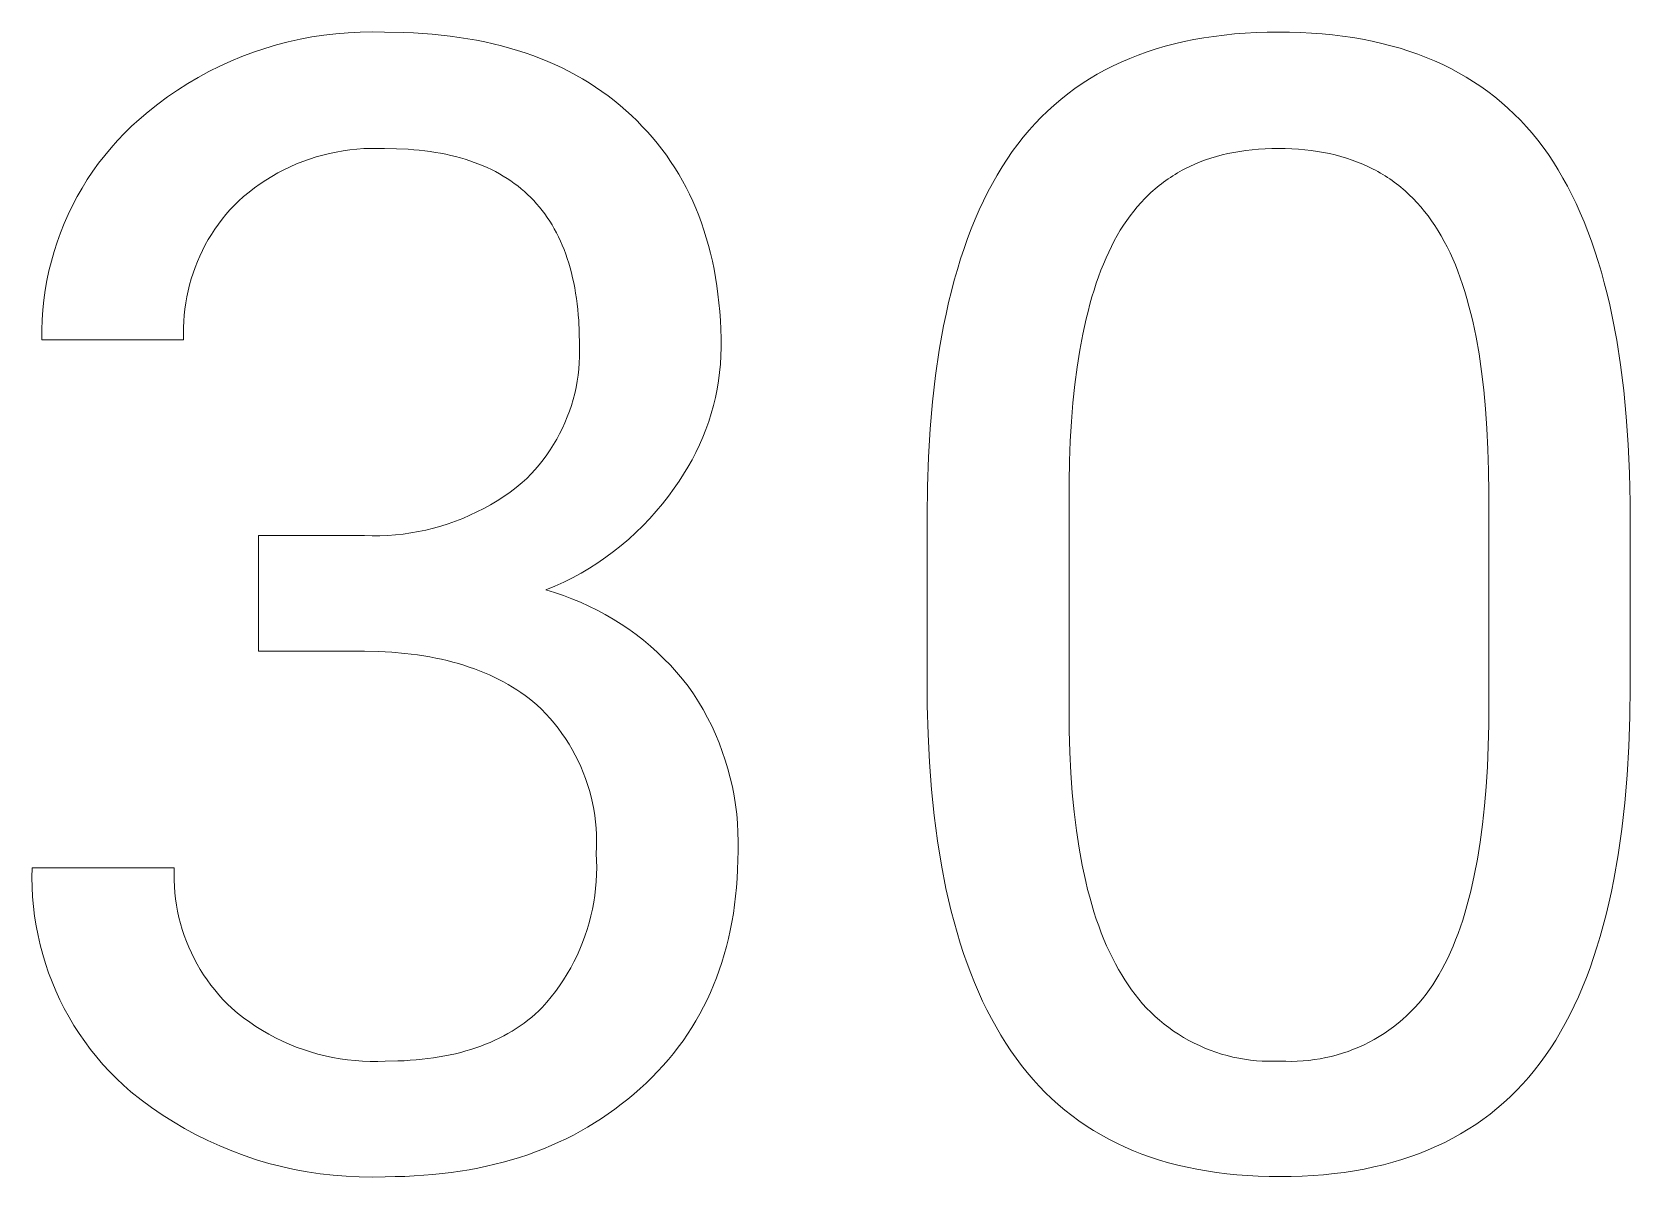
# Model space of a CAD drawing. Header units: millimetres. Extents: x 0 to 5466, y 0 to 3819.
# Drawn here: x 4210 to 4284.3, y 431.2 to 484.4 of the extents above; entities that cross this region are included whole.
import ezdxf

# ---------------------------------------------------------------- set-up
doc = ezdxf.new("R2010")
doc.units = ezdxf.units.MM
doc.header["$MEASUREMENT"] = 0
doc.layers.add('Domyślny', color=7, linetype='Continuous', true_color=0x000000)

msp = doc.modelspace()

# ---------------------------------------------------------------- linework, layer by layer
at = {"layer": 'Domyślny', "color": 18, "lineweight": 15, "true_color": 0x000000}
for p, q in [((4220.842, 483.617), (4221.382, 483.779)), ((4221.382, 483.779), (4221.928, 483.921)), ((4221.928, 483.921), (4222.478, 484.044)), ((4222.478, 484.044), (4223.033, 484.149)), ((4223.033, 484.149), (4223.59, 484.234)), ((4223.59, 484.234), (4224.15, 484.3)), ((4224.15, 484.3), (4224.713, 484.346)), ((4224.713, 484.346), (4225.276, 484.373)), ((4225.276, 484.373), (4225.84, 484.381)), ((4225.84, 484.381), (4226.404, 484.369)), ((4226.404, 484.369), (4227.309, 484.354)), ((4227.309, 484.354), (4227.752, 484.335)), ((4227.752, 484.335), (4228.189, 484.309)), ((4228.189, 484.309), (4228.62, 484.275)), ((4228.62, 484.275), (4229.045, 484.234)), ((4229.045, 484.234), (4229.463, 484.185)), ((4229.463, 484.185), (4229.875, 484.129)), ((4229.875, 484.129), (4230.28, 484.065)), ((4230.28, 484.065), (4230.68, 483.994)), ((4230.68, 483.994), (4231.073, 483.915)), ((4231.073, 483.915), (4231.46, 483.828)), ((4231.46, 483.828), (4231.84, 483.734)), ((4231.84, 483.734), (4232.215, 483.632)), ((4262.273, 483.592), (4262.699, 483.717)), ((4262.699, 483.717), (4263.133, 483.831)), ((4263.133, 483.831), (4263.577, 483.934)), ((4263.577, 483.934), (4264.029, 484.026)), ((4264.029, 484.026), (4264.49, 484.108)), ((4264.49, 484.108), (4264.96, 484.178)), ((4264.96, 484.178), (4265.438, 484.238)), ((4265.438, 484.238), (4265.926, 484.287)), ((4265.926, 484.287), (4266.422, 484.325)), ((4266.422, 484.325), (4266.927, 484.352)), ((4266.927, 484.352), (4267.441, 484.369)), ((4267.441, 484.369), (4267.964, 484.374)), ((4267.964, 484.374), (4268.484, 484.369)), ((4268.484, 484.369), (4268.994, 484.353)), ((4268.994, 484.353), (4269.496, 484.327)), ((4269.496, 484.327), (4269.989, 484.29)), ((4269.989, 484.29), (4270.473, 484.243)), ((4270.473, 484.243), (4270.948, 484.186)), ((4270.948, 484.186), (4271.415, 484.118)), ((4271.415, 484.118), (4271.873, 484.04)), ((4271.873, 484.04), (4272.322, 483.951)), ((4272.322, 483.951), (4272.762, 483.851)), ((4272.762, 483.851), (4273.194, 483.742)), ((4273.194, 483.742), (4273.617, 483.622)), ((4218.745, 482.789), (4219.258, 483.023)), ((4219.258, 483.023), (4219.779, 483.239)), ((4219.779, 483.239), (4220.307, 483.438)), ((4220.307, 483.438), (4220.842, 483.617)), ((4232.215, 483.632), (4232.583, 483.523)), ((4232.583, 483.523), (4232.945, 483.406)), ((4232.945, 483.406), (4233.3, 483.282)), ((4233.3, 483.282), (4233.65, 483.15)), ((4233.65, 483.15), (4233.993, 483.01)), ((4233.993, 483.01), (4234.33, 482.862)), ((4260.275, 482.805), (4260.657, 482.984)), ((4260.657, 482.984), (4261.048, 483.152)), ((4261.048, 483.152), (4261.447, 483.31)), ((4261.447, 483.31), (4261.856, 483.456)), ((4261.856, 483.456), (4262.273, 483.592)), ((4273.617, 483.622), (4274.031, 483.491)), ((4274.031, 483.491), (4274.436, 483.35)), ((4274.436, 483.35), (4274.833, 483.198)), ((4274.833, 483.198), (4275.222, 483.036)), ((4275.222, 483.036), (4275.601, 482.864)), ((4217.259, 481.982), (4217.745, 482.268)), ((4217.745, 482.268), (4218.241, 482.537)), ((4218.241, 482.537), (4218.745, 482.789)), ((4234.33, 482.862), (4234.66, 482.707)), ((4234.66, 482.707), (4234.985, 482.544)), ((4234.985, 482.544), (4235.303, 482.374)), ((4235.303, 482.374), (4235.615, 482.196)), ((4235.615, 482.196), (4235.921, 482.01)), ((4258.834, 481.981), (4259.181, 482.203)), ((4259.181, 482.203), (4259.537, 482.414)), ((4259.537, 482.414), (4259.901, 482.615)), ((4259.901, 482.615), (4260.275, 482.805)), ((4275.601, 482.864), (4275.972, 482.681)), ((4275.972, 482.681), (4276.334, 482.488)), ((4276.334, 482.488), (4276.688, 482.284)), ((4276.688, 482.284), (4277.033, 482.07)), ((4216.318, 481.36), (4216.783, 481.679)), ((4216.783, 481.679), (4217.259, 481.982)), ((4235.921, 482.01), (4236.221, 481.816)), ((4236.221, 481.816), (4236.514, 481.615)), ((4236.514, 481.615), (4236.801, 481.406)), ((4257.844, 481.249), (4258.165, 481.504)), ((4258.165, 481.504), (4258.495, 481.748)), ((4258.495, 481.748), (4258.834, 481.981)), ((4277.033, 482.07), (4277.37, 481.845)), ((4277.37, 481.845), (4277.698, 481.61)), ((4277.698, 481.61), (4278.018, 481.364)), ((4214.992, 480.31), (4215.422, 480.675)), ((4215.422, 480.675), (4215.864, 481.026)), ((4215.864, 481.026), (4216.318, 481.36)), ((4236.801, 481.406), (4237.082, 481.189)), ((4237.082, 481.189), (4237.357, 480.964)), ((4237.357, 480.964), (4237.626, 480.732)), ((4237.626, 480.732), (4237.888, 480.492)), ((4256.933, 480.42), (4257.228, 480.707)), ((4257.228, 480.707), (4257.532, 480.983)), ((4257.532, 480.983), (4257.844, 481.249)), ((4278.018, 481.364), (4278.329, 481.108)), ((4278.329, 481.108), (4278.631, 480.842)), ((4278.631, 480.842), (4278.925, 480.565)), ((4214.32, 479.678), (4214.65, 480)), ((4214.65, 480), (4214.992, 480.31)), ((4237.888, 480.492), (4238.144, 480.247)), ((4238.144, 480.247), (4238.391, 479.995)), ((4238.391, 479.995), (4238.63, 479.738)), ((4256.369, 479.814), (4256.647, 480.122)), ((4256.647, 480.122), (4256.933, 480.42)), ((4278.925, 480.565), (4279.21, 480.277)), ((4279.21, 480.277), (4279.487, 479.979)), ((4279.487, 479.979), (4279.756, 479.671)), ((4213.693, 479), (4214, 479.344)), ((4214, 479.344), (4214.32, 479.678)), ((4238.63, 479.738), (4238.862, 479.475)), ((4238.862, 479.475), (4239.085, 479.206)), ((4239.085, 479.206), (4239.3, 478.931)), ((4255.84, 479.164), (4256.1, 479.494)), ((4256.1, 479.494), (4256.369, 479.814)), ((4279.756, 479.671), (4280.016, 479.352)), ((4280.016, 479.352), (4280.268, 479.023)), ((4213.114, 478.28), (4213.397, 478.645)), ((4213.397, 478.645), (4213.693, 479)), ((4222.918, 478.474), (4222.615, 478.365)), ((4223.225, 478.572), (4222.918, 478.474)), ((4223.534, 478.66), (4223.225, 478.572)), ((4223.847, 478.737), (4223.534, 478.66)), ((4224.162, 478.803), (4223.847, 478.737)), ((4224.479, 478.859), (4224.162, 478.803)), ((4224.797, 478.904), (4224.479, 478.859)), ((4225.118, 478.938), (4224.797, 478.904)), ((4225.439, 478.961), (4225.118, 478.938)), ((4225.76, 478.972), (4225.439, 478.961)), ((4226.082, 478.973), (4225.76, 478.972)), ((4226.404, 478.963), (4226.082, 478.973)), ((4226.961, 478.954), (4226.404, 478.963)), ((4227.501, 478.928), (4226.961, 478.954)), ((4227.765, 478.908), (4227.501, 478.928)), ((4228.024, 478.883), (4227.765, 478.908)), ((4228.278, 478.855), (4228.024, 478.883)), ((4228.528, 478.821), (4228.278, 478.855)), ((4228.774, 478.784), (4228.528, 478.821)), ((4229.015, 478.742), (4228.774, 478.784)), ((4229.252, 478.695), (4229.015, 478.742)), ((4229.484, 478.644), (4229.252, 478.695)), ((4229.712, 478.589), (4229.484, 478.644)), ((4229.935, 478.529), (4229.712, 478.589)), ((4230.155, 478.465), (4229.935, 478.529)), ((4230.369, 478.396), (4230.155, 478.465)), ((4239.3, 478.931), (4239.507, 478.65)), ((4239.507, 478.65), (4239.706, 478.363)), ((4255.112, 478.107), (4255.346, 478.471)), ((4255.346, 478.471), (4255.588, 478.823)), ((4255.588, 478.823), (4255.84, 479.164)), ((4264.819, 478.518), (4264.566, 478.432)), ((4265.078, 478.596), (4264.819, 478.518)), ((4265.343, 478.667), (4265.078, 478.596)), ((4265.612, 478.73), (4265.343, 478.667)), ((4265.887, 478.786), (4265.612, 478.73)), ((4266.168, 478.834), (4265.887, 478.786)), ((4266.454, 478.875), (4266.168, 478.834)), ((4266.745, 478.909), (4266.454, 478.875)), ((4267.042, 478.935), (4266.745, 478.909)), ((4267.344, 478.954), (4267.042, 478.935)), ((4267.651, 478.965), (4267.344, 478.954)), ((4267.964, 478.969), (4267.651, 478.965)), ((4268.279, 478.965), (4267.964, 478.969)), ((4268.588, 478.954), (4268.279, 478.965)), ((4268.892, 478.935), (4268.588, 478.954)), ((4269.191, 478.909), (4268.892, 478.935)), ((4269.484, 478.875), (4269.191, 478.909)), ((4269.772, 478.834), (4269.484, 478.875)), ((4270.055, 478.786), (4269.772, 478.834)), ((4270.333, 478.73), (4270.055, 478.786)), ((4270.605, 478.666), (4270.333, 478.73)), ((4270.871, 478.595), (4270.605, 478.666)), ((4271.133, 478.517), (4270.871, 478.595)), ((4271.389, 478.431), (4271.133, 478.517)), ((4280.268, 479.023), (4280.51, 478.683)), ((4280.51, 478.683), (4280.744, 478.331)), ((4212.588, 477.522), (4212.844, 477.906)), ((4212.844, 477.906), (4213.114, 478.28)), ((4221.446, 477.828), (4221.166, 477.669)), ((4221.731, 477.977), (4221.446, 477.828)), ((4222.022, 478.116), (4221.731, 477.977)), ((4222.316, 478.246), (4222.022, 478.116)), ((4222.615, 478.365), (4222.316, 478.246)), ((4230.579, 478.323), (4230.369, 478.396)), ((4230.785, 478.245), (4230.579, 478.323)), ((4230.987, 478.163), (4230.785, 478.245)), ((4231.183, 478.077), (4230.987, 478.163)), ((4231.376, 477.986), (4231.183, 478.077)), ((4231.564, 477.891), (4231.376, 477.986)), ((4231.748, 477.791), (4231.564, 477.891)), ((4231.927, 477.687), (4231.748, 477.791)), ((4239.706, 478.363), (4239.898, 478.07)), ((4239.898, 478.07), (4240.081, 477.771)), ((4240.081, 477.771), (4240.256, 477.467)), ((4254.666, 477.345), (4254.885, 477.732)), ((4254.885, 477.732), (4255.112, 478.107)), ((4263.157, 477.762), (4263.048, 477.695)), ((4263.267, 477.828), (4263.157, 477.762)), ((4263.378, 477.893), (4263.267, 477.828)), ((4263.491, 477.955), (4263.378, 477.893)), ((4263.605, 478.015), (4263.491, 477.955)), ((4263.837, 478.131), (4263.605, 478.015)), ((4264.075, 478.238), (4263.837, 478.131)), ((4264.318, 478.339), (4264.075, 478.238)), ((4264.566, 478.432), (4264.318, 478.339)), ((4271.639, 478.338), (4271.389, 478.431)), ((4271.885, 478.237), (4271.639, 478.338)), ((4272.125, 478.129), (4271.885, 478.237)), ((4272.36, 478.013), (4272.125, 478.129)), ((4272.475, 477.952), (4272.36, 478.013)), ((4272.589, 477.89), (4272.475, 477.952)), ((4272.702, 477.825), (4272.589, 477.89)), ((4272.813, 477.759), (4272.702, 477.825)), ((4272.923, 477.691), (4272.813, 477.759)), ((4280.744, 478.331), (4280.971, 477.969)), ((4280.971, 477.969), (4281.191, 477.594)), ((4212.115, 476.729), (4212.344, 477.13)), ((4212.344, 477.13), (4212.588, 477.522)), ((4220.361, 477.137), (4220.106, 476.941)), ((4220.623, 477.323), (4220.361, 477.137)), ((4220.892, 477.501), (4220.623, 477.323)), ((4221.166, 477.669), (4220.892, 477.501)), ((4232.102, 477.578), (4231.927, 477.687)), ((4232.272, 477.465), (4232.102, 477.578)), ((4232.438, 477.347), (4232.272, 477.465)), ((4232.6, 477.225), (4232.438, 477.347)), ((4232.757, 477.099), (4232.6, 477.225)), ((4232.909, 476.968), (4232.757, 477.099)), ((4233.058, 476.832), (4232.909, 476.968)), ((4240.256, 477.467), (4240.423, 477.156)), ((4240.423, 477.156), (4240.581, 476.84)), ((4254.454, 476.947), (4254.666, 477.345)), ((4262.129, 477.001), (4262.034, 476.914)), ((4262.226, 477.085), (4262.129, 477.001)), ((4262.324, 477.168), (4262.226, 477.085)), ((4262.423, 477.249), (4262.324, 477.168)), ((4262.524, 477.328), (4262.423, 477.249)), ((4262.626, 477.405), (4262.524, 477.328)), ((4262.73, 477.48), (4262.626, 477.405)), ((4262.835, 477.553), (4262.73, 477.48)), ((4262.941, 477.625), (4262.835, 477.553)), ((4263.048, 477.695), (4262.941, 477.625)), ((4273.032, 477.621), (4272.923, 477.691)), ((4273.139, 477.549), (4273.032, 477.621)), ((4273.245, 477.476), (4273.139, 477.549)), ((4273.35, 477.4), (4273.245, 477.476)), ((4273.453, 477.322), (4273.35, 477.4)), ((4273.555, 477.243), (4273.453, 477.322)), ((4273.656, 477.162), (4273.555, 477.243)), ((4273.755, 477.079), (4273.656, 477.162)), ((4273.853, 476.994), (4273.755, 477.079)), ((4273.95, 476.907), (4273.853, 476.994)), ((4281.191, 477.594), (4281.403, 477.208)), ((4281.403, 477.208), (4281.607, 476.811)), ((4211.699, 475.905), (4211.9, 476.321)), ((4211.9, 476.321), (4212.115, 476.729)), ((4219.414, 476.322), (4219.219, 476.112)), ((4219.615, 476.524), (4219.414, 476.322)), ((4219.857, 476.737), (4219.615, 476.524)), ((4220.106, 476.941), (4219.857, 476.737)), ((4233.202, 476.693), (4233.058, 476.832)), ((4233.341, 476.548), (4233.202, 476.693)), ((4233.476, 476.4), (4233.341, 476.548)), ((4233.607, 476.246), (4233.476, 476.4)), ((4233.733, 476.089), (4233.607, 476.246)), ((4240.581, 476.84), (4240.732, 476.518)), ((4240.732, 476.518), (4240.875, 476.189)), ((4254.054, 476.116), (4254.25, 476.537)), ((4254.25, 476.537), (4254.454, 476.947)), ((4261.402, 476.258), (4261.233, 476.054)), ((4261.576, 476.455), (4261.402, 476.258)), ((4261.755, 476.644), (4261.576, 476.455)), ((4261.939, 476.826), (4261.755, 476.644)), ((4262.034, 476.914), (4261.939, 476.826)), ((4274.045, 476.819), (4273.95, 476.907)), ((4274.232, 476.636), (4274.045, 476.819)), ((4274.413, 476.445), (4274.232, 476.636)), ((4274.59, 476.248), (4274.413, 476.445)), ((4274.76, 476.042), (4274.59, 476.248)), ((4281.607, 476.811), (4281.805, 476.403)), ((4281.805, 476.403), (4281.994, 475.983)), ((4211.341, 475.054), (4211.512, 475.483)), ((4211.512, 475.483), (4211.699, 475.905)), ((4218.852, 475.675), (4218.68, 475.447)), ((4219.032, 475.897), (4218.852, 475.675)), ((4219.219, 476.112), (4219.032, 475.897)), ((4233.854, 475.927), (4233.733, 476.089)), ((4233.972, 475.76), (4233.854, 475.927)), ((4234.085, 475.589), (4233.972, 475.76)), ((4234.193, 475.414), (4234.085, 475.589)), ((4240.875, 476.189), (4241.01, 475.855)), ((4241.01, 475.855), (4241.136, 475.515)), ((4241.136, 475.515), (4241.254, 475.17)), ((4253.684, 475.24), (4253.865, 475.684)), ((4253.865, 475.684), (4254.054, 476.116)), ((4260.912, 475.624), (4260.759, 475.398)), ((4261.07, 475.843), (4260.912, 475.624)), ((4261.233, 476.054), (4261.07, 475.843)), ((4274.926, 475.83), (4274.76, 476.042)), ((4275.086, 475.609), (4274.926, 475.83)), ((4275.241, 475.382), (4275.086, 475.609)), ((4281.994, 475.983), (4282.177, 475.552)), ((4282.177, 475.552), (4282.351, 475.109)), ((4211.184, 474.62), (4211.341, 475.054)), ((4218.211, 474.731), (4218.072, 474.482)), ((4218.36, 474.975), (4218.211, 474.731)), ((4218.516, 475.214), (4218.36, 474.975)), ((4218.68, 475.447), (4218.516, 475.214)), ((4234.297, 475.234), (4234.193, 475.414)), ((4234.397, 475.049), (4234.297, 475.234)), ((4234.492, 474.86), (4234.397, 475.049)), ((4234.582, 474.667), (4234.492, 474.86)), ((4241.254, 475.17), (4241.365, 474.818)), ((4241.365, 474.818), (4241.467, 474.461)), ((4253.345, 474.317), (4253.511, 474.784)), ((4253.511, 474.784), (4253.684, 475.24)), ((4260.47, 474.923), (4260.333, 474.674)), ((4260.611, 475.165), (4260.47, 474.923)), ((4260.759, 475.398), (4260.611, 475.165)), ((4275.39, 475.146), (4275.241, 475.382)), ((4275.534, 474.903), (4275.39, 475.146)), ((4275.674, 474.651), (4275.534, 474.903)), ((4282.351, 475.109), (4282.519, 474.656)), ((4210.917, 473.736), (4211.043, 474.181)), ((4211.043, 474.181), (4211.184, 474.62)), ((4217.94, 474.228), (4217.817, 473.97)), ((4218.072, 474.482), (4217.94, 474.228)), ((4234.669, 474.469), (4234.582, 474.667)), ((4234.751, 474.267), (4234.669, 474.469)), ((4234.828, 474.061), (4234.751, 474.267)), ((4234.901, 473.849), (4234.828, 474.061)), ((4241.467, 474.461), (4241.561, 474.097)), ((4241.561, 474.097), (4241.647, 473.728)), ((4253.187, 473.838), (4253.345, 474.317)), ((4260.072, 474.151), (4259.948, 473.878)), ((4260.2, 474.417), (4260.072, 474.151)), ((4260.333, 474.674), (4260.2, 474.417)), ((4275.809, 474.39), (4275.674, 474.651)), ((4275.94, 474.121), (4275.809, 474.39)), ((4276.066, 473.843), (4275.94, 474.121)), ((4282.519, 474.656), (4282.679, 474.19)), ((4282.679, 474.19), (4282.831, 473.714)), ((4210.712, 472.836), (4210.807, 473.288)), ((4210.807, 473.288), (4210.917, 473.736)), ((4217.599, 473.443), (4217.503, 473.174)), ((4217.704, 473.708), (4217.599, 473.443)), ((4217.817, 473.97), (4217.704, 473.708)), ((4234.97, 473.634), (4234.901, 473.849)), ((4235.034, 473.414), (4234.97, 473.634)), ((4235.094, 473.189), (4235.034, 473.414)), ((4241.647, 473.728), (4241.724, 473.353)), ((4241.724, 473.353), (4241.794, 472.972)), ((4252.893, 472.846), (4253.036, 473.348)), ((4253.036, 473.348), (4253.187, 473.838)), ((4259.713, 473.306), (4259.601, 473.008)), ((4259.828, 473.596), (4259.713, 473.306)), ((4259.948, 473.878), (4259.828, 473.596)), ((4276.188, 473.555), (4276.066, 473.843)), ((4276.305, 473.259), (4276.188, 473.555)), ((4276.417, 472.955), (4276.305, 473.259)), ((4282.831, 473.714), (4282.976, 473.226)), ((4210.633, 472.382), (4210.712, 472.836)), ((4217.338, 472.627), (4217.27, 472.35)), ((4217.416, 472.902), (4217.338, 472.627)), ((4217.503, 473.174), (4217.416, 472.902)), ((4235.149, 472.96), (4235.094, 473.189)), ((4235.2, 472.727), (4235.149, 472.96)), ((4235.246, 472.489), (4235.2, 472.727)), ((4241.794, 472.972), (4241.855, 472.586)), ((4241.855, 472.586), (4241.908, 472.193)), ((4252.758, 472.333), (4252.893, 472.846)), ((4259.494, 472.703), (4259.392, 472.389)), ((4259.601, 473.008), (4259.494, 472.703)), ((4276.525, 472.641), (4276.417, 472.955)), ((4276.628, 472.319), (4276.525, 472.641)), ((4282.976, 473.226), (4283.113, 472.727)), ((4283.113, 472.727), (4283.243, 472.216)), ((4210.523, 471.465), (4210.57, 471.924)), ((4210.57, 471.924), (4210.633, 472.382)), ((4217.162, 471.789), (4217.122, 471.506)), ((4217.211, 472.07), (4217.162, 471.789)), ((4217.27, 472.35), (4217.211, 472.07)), ((4235.288, 472.246), (4235.246, 472.489)), ((4235.326, 471.999), (4235.288, 472.246)), ((4235.359, 471.748), (4235.326, 471.999)), ((4241.908, 472.193), (4241.954, 471.795)), ((4241.954, 471.795), (4241.99, 471.391)), ((4252.511, 471.273), (4252.63, 471.809)), ((4252.63, 471.809), (4252.758, 472.333)), ((4259.293, 472.067), (4259.199, 471.737)), ((4259.392, 472.389), (4259.293, 472.067)), ((4276.727, 471.988), (4276.628, 472.319)), ((4276.821, 471.647), (4276.727, 471.988)), ((4283.243, 472.216), (4283.366, 471.694)), ((4210.492, 471.004), (4210.523, 471.465)), ((4217.092, 471.222), (4217.071, 470.938)), ((4217.122, 471.506), (4217.092, 471.222)), ((4235.388, 471.492), (4235.359, 471.748)), ((4235.412, 471.232), (4235.388, 471.492)), ((4235.432, 470.967), (4235.412, 471.232)), ((4241.99, 471.391), (4242.019, 470.981)), ((4252.398, 470.726), (4252.511, 471.273)), ((4259.024, 471.053), (4258.866, 470.337)), ((4259.11, 471.399), (4259.024, 471.053)), ((4259.199, 471.737), (4259.11, 471.399)), ((4276.91, 471.298), (4276.821, 471.647)), ((4276.995, 470.941), (4276.91, 471.298)), ((4283.366, 471.694), (4283.481, 471.161)), ((4283.481, 471.161), (4283.689, 470.061)), ((4210.477, 470.543), (4210.492, 471.004)), ((4210.479, 470.081), (4210.477, 470.543)), ((4217.06, 470.652), (4217.059, 470.367)), ((4217.059, 470.367), (4217.067, 470.081)), ((4217.071, 470.938), (4217.06, 470.652)), ((4235.459, 470.424), (4235.432, 470.967)), ((4235.468, 469.863), (4235.459, 470.424)), ((4242.019, 470.981), (4242.04, 470.566)), ((4242.04, 470.566), (4242.052, 470.144)), ((4252.197, 469.596), (4252.398, 470.726)), ((4258.866, 470.337), (4258.726, 469.589)), ((4277.151, 470.198), (4276.995, 470.941)), ((4217.067, 470.081), (4210.479, 470.081)), ((4235.475, 469.576), (4235.468, 469.863)), ((4235.472, 469.289), (4235.475, 469.576)), ((4242.056, 469.717), (4242.045, 469.328)), ((4242.052, 470.144), (4242.056, 469.717)), ((4252.027, 468.421), (4252.197, 469.596)), ((4258.726, 469.589), (4258.602, 468.809)), ((4277.288, 469.42), (4277.151, 470.198)), ((4283.689, 470.061), (4283.867, 468.916)), ((4235.437, 468.716), (4235.46, 469.002)), ((4235.46, 469.002), (4235.472, 469.289)), ((4242.021, 468.94), (4241.983, 468.553)), ((4242.045, 469.328), (4242.021, 468.94)), ((4258.602, 468.809), (4258.496, 467.997)), ((4277.408, 468.607), (4277.288, 469.42)), ((4283.867, 468.916), (4284.015, 467.726)), ((4235.31, 467.864), (4235.362, 468.147)), ((4235.362, 468.147), (4235.405, 468.431)), ((4235.405, 468.431), (4235.437, 468.716)), ((4241.932, 468.167), (4241.868, 467.784)), ((4241.983, 468.553), (4241.932, 468.167)), ((4251.887, 467.201), (4252.027, 468.421)), ((4277.508, 467.757), (4277.408, 468.607)), ((4235.095, 467.031), (4235.176, 467.306)), ((4235.176, 467.306), (4235.248, 467.584)), ((4235.248, 467.584), (4235.31, 467.864)), ((4241.79, 467.403), (4241.699, 467.024)), ((4241.868, 467.784), (4241.79, 467.403)), ((4258.496, 467.997), (4258.408, 467.154)), ((4277.591, 466.872), (4277.508, 467.757)), ((4284.015, 467.726), (4284.133, 466.491)), ((4234.903, 466.49), (4235.004, 466.759)), ((4235.004, 466.759), (4235.095, 467.031)), ((4241.595, 466.649), (4241.478, 466.278)), ((4241.699, 467.024), (4241.595, 466.649)), ((4251.778, 465.934), (4251.887, 467.201)), ((4258.408, 467.154), (4258.336, 466.278)), ((4277.655, 465.951), (4277.591, 466.872)), ((4234.547, 465.706), (4234.675, 465.963)), ((4234.675, 465.963), (4234.794, 466.224)), ((4234.794, 466.224), (4234.903, 466.49)), ((4241.349, 465.912), (4241.206, 465.55)), ((4241.478, 466.278), (4241.349, 465.912)), ((4251.701, 464.622), (4251.778, 465.934)), ((4258.336, 466.278), (4258.282, 465.371)), ((4277.701, 464.993), (4277.655, 465.951)), ((4284.133, 466.491), (4284.221, 465.21)), ((4234.111, 464.964), (4234.265, 465.206)), ((4234.265, 465.206), (4234.41, 465.454)), ((4234.41, 465.454), (4234.547, 465.706)), ((4241.051, 465.193), (4240.884, 464.841)), ((4241.206, 465.55), (4241.051, 465.193)), ((4258.282, 465.371), (4258.246, 464.432)), ((4284.221, 465.21), (4284.279, 463.885)), ((4233.599, 464.271), (4233.778, 464.496)), ((4233.778, 464.496), (4233.948, 464.727)), ((4233.948, 464.727), (4234.111, 464.964)), ((4240.705, 464.496), (4240.514, 464.157)), ((4240.884, 464.841), (4240.705, 464.496)), ((4251.654, 463.264), (4251.701, 464.622)), ((4258.246, 464.432), (4258.227, 463.462)), ((4277.729, 464), (4277.701, 464.993)), ((4232.81, 463.438), (4233.018, 463.636)), ((4233.018, 463.636), (4233.219, 463.841)), ((4233.219, 463.841), (4233.413, 464.053)), ((4233.413, 464.053), (4233.599, 464.271)), ((4240.311, 463.825), (4240.097, 463.501)), ((4240.514, 464.157), (4240.311, 463.825)), ((4277.738, 462.97), (4277.729, 464)), ((4284.279, 463.885), (4284.308, 462.515)), ((4231.946, 462.794), (4232.241, 462.999)), ((4232.241, 462.999), (4232.529, 463.214)), ((4232.529, 463.214), (4232.81, 463.438)), ((4239.872, 463.183), (4239.606, 462.815)), ((4240.097, 463.501), (4239.872, 463.183)), ((4251.639, 461.86), (4251.654, 463.264)), ((4258.227, 463.462), (4258.227, 452.942)), ((4277.738, 452.196), (4277.738, 462.97)), ((4230.701, 462.075), (4231.021, 462.239)), ((4231.021, 462.239), (4231.335, 462.413)), ((4231.335, 462.413), (4231.644, 462.598)), ((4231.644, 462.598), (4231.946, 462.794)), ((4239.036, 462.106), (4238.734, 461.767)), ((4239.327, 462.456), (4239.036, 462.106)), ((4239.606, 462.815), (4239.327, 462.456)), ((4284.308, 462.515), (4284.308, 453.979)), ((4228.682, 461.323), (4229.028, 461.42)), ((4229.028, 461.42), (4229.371, 461.528)), ((4229.371, 461.528), (4229.71, 461.648)), ((4229.71, 461.648), (4230.045, 461.779)), ((4230.045, 461.779), (4230.375, 461.922)), ((4230.375, 461.922), (4230.701, 462.075)), ((4238.42, 461.439), (4238.094, 461.121)), ((4238.734, 461.767), (4238.42, 461.439)), ((4251.639, 453.088), (4251.639, 461.86)), ((4220.543, 460.981), (4225.476, 460.981)), ((4220.543, 455.612), (4220.543, 460.981)), ((4225.476, 460.981), (4225.835, 460.971)), ((4225.835, 460.971), (4226.195, 460.973)), ((4226.195, 460.973), (4226.554, 460.988)), ((4226.554, 460.988), (4226.913, 461.014)), ((4226.913, 461.014), (4227.27, 461.052)), ((4227.27, 461.052), (4227.626, 461.102)), ((4227.626, 461.102), (4227.981, 461.164)), ((4227.981, 461.164), (4228.333, 461.237)), ((4228.333, 461.237), (4228.682, 461.323)), ((4237.759, 460.815), (4237.412, 460.521)), ((4238.094, 461.121), (4237.759, 460.815)), ((4236.69, 459.969), (4236.316, 459.711)), ((4237.056, 460.238), (4236.69, 459.969)), ((4237.412, 460.521), (4237.056, 460.238)), ((4235.541, 459.236), (4235.141, 459.019)), ((4235.932, 459.467), (4235.541, 459.236)), ((4236.316, 459.711), (4235.932, 459.467)), ((4234.322, 458.626), (4233.902, 458.451)), ((4233.902, 458.451), (4234.313, 458.329)), ((4234.735, 458.816), (4234.322, 458.626)), ((4235.141, 459.019), (4234.735, 458.816)), ((4234.313, 458.329), (4234.719, 458.194)), ((4234.719, 458.194), (4235.12, 458.044)), ((4235.12, 458.044), (4235.516, 457.881)), ((4235.516, 457.881), (4235.907, 457.705)), ((4235.907, 457.705), (4236.291, 457.516)), ((4236.291, 457.516), (4236.668, 457.313)), ((4236.668, 457.313), (4237.038, 457.098)), ((4237.038, 457.098), (4237.401, 456.87)), ((4237.401, 456.87), (4237.756, 456.631)), ((4237.756, 456.631), (4238.102, 456.379)), ((4238.102, 456.379), (4238.44, 456.116)), ((4225.476, 455.612), (4220.543, 455.612)), ((4226.121, 455.596), (4225.476, 455.612)), ((4226.747, 455.56), (4226.121, 455.596)), ((4227.353, 455.506), (4226.747, 455.56)), ((4227.649, 455.471), (4227.353, 455.506)), ((4227.94, 455.432), (4227.649, 455.471)), ((4228.226, 455.389), (4227.94, 455.432)), ((4238.44, 456.116), (4238.768, 455.841)), ((4238.768, 455.841), (4239.087, 455.555)), ((4239.087, 455.555), (4239.397, 455.259)), ((4228.507, 455.34), (4228.226, 455.389)), ((4228.784, 455.287), (4228.507, 455.34)), ((4229.056, 455.229), (4228.784, 455.287)), ((4229.322, 455.167), (4229.056, 455.229)), ((4229.584, 455.1), (4229.322, 455.167)), ((4229.842, 455.028), (4229.584, 455.1)), ((4230.094, 454.952), (4229.842, 455.028)), ((4230.341, 454.872), (4230.094, 454.952)), ((4230.584, 454.786), (4230.341, 454.872)), ((4230.822, 454.696), (4230.584, 454.786)), ((4231.055, 454.602), (4230.822, 454.696)), ((4239.397, 455.259), (4239.695, 454.952)), ((4239.695, 454.952), (4239.984, 454.636)), ((4231.284, 454.503), (4231.055, 454.602)), ((4231.508, 454.399), (4231.284, 454.503)), ((4231.726, 454.291), (4231.508, 454.399)), ((4231.941, 454.179), (4231.726, 454.291)), ((4232.15, 454.062), (4231.941, 454.179)), ((4232.355, 453.94), (4232.15, 454.062)), ((4232.555, 453.814), (4232.355, 453.94)), ((4239.984, 454.636), (4240.261, 454.31)), ((4240.261, 454.31), (4240.527, 453.974)), ((4240.527, 453.974), (4240.77, 453.622)), ((4284.308, 453.979), (4284.293, 452.556)), ((4232.75, 453.684), (4232.555, 453.814)), ((4232.94, 453.549), (4232.75, 453.684)), ((4233.126, 453.41), (4232.94, 453.549)), ((4233.307, 453.267), (4233.126, 453.41)), ((4233.484, 453.119), (4233.307, 453.267)), ((4240.77, 453.622), (4241, 453.261)), ((4241, 453.261), (4241.218, 452.893)), ((4233.698, 452.914), (4233.484, 453.119)), ((4233.905, 452.702), (4233.698, 452.914)), ((4234.104, 452.483), (4233.905, 452.702)), ((4234.296, 452.258), (4234.104, 452.483)), ((4241.218, 452.893), (4241.423, 452.517)), ((4241.423, 452.517), (4241.615, 452.135)), ((4251.674, 451.744), (4251.639, 453.088)), ((4258.227, 452.942), (4258.237, 451.914)), ((4284.293, 452.556), (4284.247, 451.179)), ((4234.48, 452.026), (4234.296, 452.258)), ((4234.656, 451.788), (4234.48, 452.026)), ((4234.824, 451.544), (4234.656, 451.788)), ((4241.615, 452.135), (4241.794, 451.746)), ((4241.794, 451.746), (4241.959, 451.352)), ((4251.738, 450.443), (4251.674, 451.744)), ((4258.237, 451.914), (4258.265, 450.92)), ((4277.715, 451.2), (4277.738, 452.196)), ((4234.983, 451.294), (4234.824, 451.544)), ((4235.134, 451.039), (4234.983, 451.294)), ((4235.276, 450.779), (4235.134, 451.039)), ((4241.959, 451.352), (4242.11, 450.951)), ((4277.675, 450.238), (4277.715, 451.2)), ((4284.247, 451.179), (4284.17, 449.85)), ((4235.409, 450.515), (4235.276, 450.779)), ((4235.533, 450.246), (4235.409, 450.515)), ((4235.648, 449.973), (4235.533, 450.246)), ((4242.11, 450.951), (4242.248, 450.546)), ((4242.248, 450.546), (4242.372, 450.137)), ((4251.833, 449.184), (4251.738, 450.443)), ((4258.265, 450.92), (4258.313, 449.96)), ((4277.618, 449.31), (4277.675, 450.238)), ((4235.753, 449.696), (4235.648, 449.973)), ((4235.849, 449.416), (4235.753, 449.696)), ((4242.372, 450.137), (4242.482, 449.723)), ((4242.482, 449.723), (4242.577, 449.306)), ((4258.313, 449.96), (4258.381, 449.032)), ((4284.17, 449.85), (4284.062, 448.567)), ((4235.935, 449.133), (4235.849, 449.416)), ((4236.011, 448.846), (4235.935, 449.133)), ((4236.078, 448.558), (4236.011, 448.846)), ((4242.577, 449.306), (4242.658, 448.886)), ((4242.658, 448.886), (4242.725, 448.464)), ((4251.956, 447.969), (4251.833, 449.184)), ((4258.381, 449.032), (4258.467, 448.139)), ((4277.543, 448.417), (4277.618, 449.31)), ((4236.135, 448.267), (4236.078, 448.558)), ((4236.181, 447.975), (4236.135, 448.267)), ((4242.725, 448.464), (4242.777, 448.039)), ((4242.777, 448.039), (4242.814, 447.613)), ((4258.467, 448.139), (4258.573, 447.279)), ((4277.451, 447.558), (4277.543, 448.417)), ((4284.062, 448.567), (4283.924, 447.331)), ((4236.218, 447.681), (4236.181, 447.975)), ((4236.245, 447.386), (4236.218, 447.681)), ((4236.261, 447.09), (4236.245, 447.386)), ((4242.814, 447.613), (4242.837, 447.185)), ((4252.11, 446.795), (4251.956, 447.969)), ((4258.573, 447.279), (4258.697, 446.454)), ((4277.341, 446.733), (4277.451, 447.558)), ((4283.924, 447.331), (4283.755, 446.142)), ((4236.25, 446.203), (4236.264, 446.498)), ((4236.268, 446.794), (4236.261, 447.09)), ((4236.264, 446.498), (4236.268, 446.794)), ((4242.837, 447.185), (4242.845, 446.758)), ((4242.845, 446.758), (4242.839, 446.33)), ((4252.293, 445.664), (4252.11, 446.795)), ((4277.214, 445.942), (4277.341, 446.733)), ((4236.266, 445.878), (4236.25, 446.203)), ((4236.27, 445.554), (4236.266, 445.878)), ((4242.834, 445.896), (4242.821, 445.468)), ((4242.839, 446.33), (4242.834, 445.896)), ((4258.697, 446.454), (4258.841, 445.662)), ((4277.069, 445.184), (4277.214, 445.942)), ((4283.755, 446.142), (4283.556, 444.999)), ((4210.016, 445.095), (4210.023, 445.547)), ((4210.024, 444.642), (4210.016, 445.095)), ((4210.023, 445.547), (4216.63, 445.547)), ((4216.63, 445.547), (4216.623, 445.256)), ((4216.623, 445.256), (4216.625, 444.965)), ((4236.247, 444.905), (4236.264, 445.229)), ((4236.264, 445.229), (4236.27, 445.554)), ((4242.799, 445.046), (4242.768, 444.629)), ((4242.821, 445.468), (4242.799, 445.046)), ((4252.506, 444.576), (4252.293, 445.664)), ((4258.841, 445.662), (4259.004, 444.904)), ((4276.907, 444.461), (4277.069, 445.184)), ((4210.047, 444.19), (4210.024, 444.642)), ((4216.625, 444.965), (4216.637, 444.673)), ((4216.637, 444.673), (4216.66, 444.383)), ((4216.66, 444.383), (4216.693, 444.093)), ((4236.181, 444.26), (4236.219, 444.582)), ((4236.219, 444.582), (4236.247, 444.905)), ((4242.768, 444.629), (4242.728, 444.219)), ((4252.624, 444.048), (4252.506, 444.576)), ((4259.004, 444.904), (4259.093, 444.538)), ((4259.093, 444.538), (4259.187, 444.181)), ((4276.819, 444.111), (4276.907, 444.461)), ((4283.444, 444.445), (4283.325, 443.903)), ((4283.556, 444.999), (4283.444, 444.445)), ((4210.086, 443.739), (4210.047, 444.19)), ((4210.141, 443.29), (4210.086, 443.739)), ((4216.693, 444.093), (4216.735, 443.805)), ((4216.735, 443.805), (4216.788, 443.519)), ((4236, 443.303), (4236.071, 443.62)), ((4236.071, 443.62), (4236.131, 443.939)), ((4236.131, 443.939), (4236.181, 444.26)), ((4242.679, 443.814), (4242.622, 443.415)), ((4242.728, 444.219), (4242.679, 443.814)), ((4252.749, 443.53), (4252.624, 444.048)), ((4252.881, 443.023), (4252.749, 443.53)), ((4259.187, 444.181), (4259.285, 443.832)), ((4259.285, 443.832), (4259.388, 443.492)), ((4276.63, 443.438), (4276.727, 443.77)), ((4276.727, 443.77), (4276.819, 444.111)), ((4283.325, 443.903), (4283.199, 443.373)), ((4210.211, 442.843), (4210.141, 443.29)), ((4210.297, 442.398), (4210.211, 442.843)), ((4216.788, 443.519), (4216.85, 443.234)), ((4216.85, 443.234), (4216.922, 442.952)), ((4216.922, 442.952), (4217.004, 442.672)), ((4235.826, 442.678), (4235.918, 442.989)), ((4235.918, 442.989), (4236, 443.303)), ((4242.555, 443.022), (4242.48, 442.635)), ((4242.622, 443.415), (4242.555, 443.022)), ((4253.021, 442.527), (4252.881, 443.023)), ((4259.388, 443.492), (4259.496, 443.16)), ((4259.496, 443.16), (4259.609, 442.837)), ((4259.609, 442.837), (4259.727, 442.523)), ((4276.315, 442.491), (4276.424, 442.798)), ((4276.424, 442.798), (4276.529, 443.114)), ((4276.529, 443.114), (4276.63, 443.438)), ((4283.064, 442.854), (4282.922, 442.347)), ((4283.199, 443.373), (4283.064, 442.854)), ((4210.398, 441.957), (4210.297, 442.398)), ((4217.004, 442.672), (4217.096, 442.395)), ((4217.096, 442.395), (4217.197, 442.122)), ((4217.197, 442.122), (4217.307, 441.852)), ((4235.489, 441.765), (4235.611, 442.066)), ((4235.611, 442.066), (4235.724, 442.37)), ((4235.724, 442.37), (4235.826, 442.678)), ((4242.396, 442.253), (4242.302, 441.877)), ((4242.48, 442.635), (4242.396, 442.253)), ((4253.169, 442.041), (4253.021, 442.527)), ((4253.324, 441.566), (4253.169, 442.041)), ((4259.727, 442.523), (4259.849, 442.217)), ((4259.849, 442.217), (4259.976, 441.92)), ((4276.082, 441.901), (4276.201, 442.191)), ((4276.201, 442.191), (4276.315, 442.491)), ((4282.922, 442.347), (4282.772, 441.852)), ((4210.514, 441.52), (4210.398, 441.957)), ((4210.645, 441.087), (4210.514, 441.52)), ((4217.307, 441.852), (4217.427, 441.587)), ((4217.427, 441.587), (4217.555, 441.325)), ((4217.555, 441.325), (4217.693, 441.068)), ((4235.213, 441.177), (4235.356, 441.469)), ((4235.356, 441.469), (4235.489, 441.765)), ((4242.2, 441.507), (4242.089, 441.142)), ((4242.302, 441.877), (4242.2, 441.507)), ((4253.486, 441.101), (4253.324, 441.566)), ((4259.976, 441.92), (4260.108, 441.632)), ((4260.108, 441.632), (4260.245, 441.353)), ((4260.245, 441.353), (4260.387, 441.082)), ((4275.701, 441.078), (4275.833, 441.344)), ((4275.833, 441.344), (4275.96, 441.618)), ((4275.96, 441.618), (4276.082, 441.901)), ((4282.615, 441.368), (4282.45, 440.896)), ((4282.772, 441.852), (4282.615, 441.368)), ((4210.791, 440.658), (4210.645, 441.087)), ((4210.952, 440.235), (4210.791, 440.658)), ((4217.693, 441.068), (4217.84, 440.817)), ((4217.84, 440.817), (4217.995, 440.57)), ((4217.995, 440.57), (4218.159, 440.329)), ((4234.728, 440.334), (4234.899, 440.61)), ((4234.899, 440.61), (4235.061, 440.891)), ((4235.061, 440.891), (4235.213, 441.177)), ((4241.97, 440.783), (4241.841, 440.43)), ((4242.089, 441.142), (4241.97, 440.783)), ((4253.656, 440.647), (4253.486, 441.101)), ((4253.834, 440.204), (4253.656, 440.647)), ((4260.387, 441.082), (4260.533, 440.819)), ((4260.533, 440.819), (4260.684, 440.566)), ((4260.684, 440.566), (4260.825, 440.329)), ((4275.281, 440.329), (4275.425, 440.571)), ((4275.425, 440.571), (4275.565, 440.82)), ((4275.565, 440.82), (4275.701, 441.078)), ((4282.45, 440.896), (4282.277, 440.436)), ((4211.127, 439.818), (4210.952, 440.235)), ((4211.317, 439.407), (4211.127, 439.818)), ((4218.159, 440.329), (4218.33, 440.093)), ((4218.33, 440.093), (4218.51, 439.864)), ((4218.51, 439.864), (4218.698, 439.641)), ((4234.358, 439.8), (4234.547, 440.064)), ((4234.547, 440.064), (4234.728, 440.334)), ((4241.703, 440.083), (4241.557, 439.741)), ((4241.841, 440.43), (4241.703, 440.083)), ((4254.019, 439.771), (4253.834, 440.204)), ((4260.825, 440.329), (4260.974, 440.098)), ((4260.974, 440.098), (4261.131, 439.872)), ((4261.131, 439.872), (4261.296, 439.651)), ((4274.826, 439.666), (4274.985, 439.882)), ((4274.985, 439.882), (4275.137, 440.103)), ((4275.137, 440.103), (4275.281, 440.329)), ((4282.097, 439.987), (4281.909, 439.55)), ((4282.277, 440.436), (4282.097, 439.987)), ((4211.52, 439.003), (4211.317, 439.407)), ((4218.698, 439.641), (4218.893, 439.425)), ((4218.893, 439.425), (4219.096, 439.216)), ((4219.096, 439.216), (4219.306, 439.013)), ((4233.738, 439.05), (4233.953, 439.293)), ((4233.953, 439.293), (4234.16, 439.543)), ((4234.16, 439.543), (4234.358, 439.8)), ((4241.237, 439.074), (4241.064, 438.749)), ((4241.402, 439.405), (4241.237, 439.074)), ((4241.557, 439.741), (4241.402, 439.405)), ((4254.211, 439.349), (4254.019, 439.771)), ((4254.411, 438.937), (4254.211, 439.349)), ((4261.296, 439.651), (4261.468, 439.436)), ((4261.468, 439.436), (4261.648, 439.227)), ((4261.648, 439.227), (4261.834, 439.025)), ((4274.307, 439.053), (4274.487, 439.251)), ((4274.487, 439.251), (4274.66, 439.456)), ((4274.66, 439.456), (4274.826, 439.666)), ((4281.713, 439.125), (4281.509, 438.711)), ((4281.909, 439.55), (4281.713, 439.125)), ((4211.738, 438.606), (4211.52, 439.003)), ((4211.969, 438.217), (4211.738, 438.606)), ((4219.306, 439.013), (4219.575, 438.788)), ((4219.575, 438.788), (4219.852, 438.571)), ((4219.852, 438.571), (4220.137, 438.365)), ((4220.137, 438.365), (4220.428, 438.168)), ((4232.716, 438.198), (4232.898, 438.327)), ((4232.898, 438.327), (4233.075, 438.462)), ((4233.075, 438.462), (4233.247, 438.601)), ((4233.247, 438.601), (4233.416, 438.746)), ((4233.416, 438.746), (4233.579, 438.895)), ((4233.579, 438.895), (4233.738, 439.05)), ((4240.882, 438.43), (4240.691, 438.116)), ((4241.064, 438.749), (4240.882, 438.43)), ((4254.619, 438.536), (4254.411, 438.937)), ((4254.834, 438.146), (4254.619, 438.536)), ((4261.834, 439.025), (4262.028, 438.829)), ((4262.028, 438.829), (4262.228, 438.639)), ((4262.228, 438.639), (4262.434, 438.457)), ((4262.434, 438.457), (4262.647, 438.282)), ((4273.523, 438.322), (4273.728, 438.495)), ((4273.728, 438.495), (4273.928, 438.674)), ((4273.928, 438.674), (4274.121, 438.86)), ((4274.121, 438.86), (4274.307, 439.053)), ((4281.509, 438.711), (4281.298, 438.309)), ((4212.213, 437.836), (4211.969, 438.217)), ((4212.471, 437.463), (4212.213, 437.836)), ((4220.428, 438.168), (4220.726, 437.982)), ((4220.726, 437.982), (4221.031, 437.806)), ((4221.031, 437.806), (4221.341, 437.641)), ((4221.341, 437.641), (4221.657, 437.487)), ((4231.533, 437.525), (4231.742, 437.625)), ((4231.742, 437.625), (4231.945, 437.73)), ((4231.945, 437.73), (4232.145, 437.839)), ((4232.145, 437.839), (4232.34, 437.954)), ((4232.34, 437.954), (4232.53, 438.073)), ((4232.53, 438.073), (4232.716, 438.198)), ((4240.491, 437.808), (4240.282, 437.505)), ((4240.691, 438.116), (4240.491, 437.808)), ((4255.057, 437.766), (4254.834, 438.146)), ((4255.287, 437.396), (4255.057, 437.766)), ((4262.647, 438.282), (4262.866, 438.115)), ((4262.866, 438.115), (4263.09, 437.955)), ((4263.09, 437.955), (4263.32, 437.803)), ((4263.32, 437.803), (4263.554, 437.659)), ((4263.554, 437.659), (4263.794, 437.523)), ((4272.417, 437.569), (4272.648, 437.704)), ((4272.648, 437.704), (4272.875, 437.848)), ((4272.875, 437.848), (4273.096, 437.998)), ((4273.096, 437.998), (4273.313, 438.157)), ((4273.313, 438.157), (4273.523, 438.322)), ((4281.079, 437.918), (4280.853, 437.539)), ((4281.298, 438.309), (4281.079, 437.918)), ((4212.741, 437.1), (4212.471, 437.463)), ((4213.024, 436.747), (4212.741, 437.1)), ((4221.657, 437.487), (4221.978, 437.344)), ((4221.978, 437.344), (4222.304, 437.213)), ((4222.304, 437.213), (4222.634, 437.092)), ((4222.634, 437.092), (4222.969, 436.984)), ((4222.969, 436.984), (4223.307, 436.887)), ((4223.307, 436.887), (4223.648, 436.802)), ((4229.207, 436.797), (4229.459, 436.848)), ((4229.459, 436.848), (4229.708, 436.904)), ((4229.708, 436.904), (4229.951, 436.964)), ((4229.951, 436.964), (4230.191, 437.03)), ((4230.191, 437.03), (4230.425, 437.1)), ((4230.425, 437.1), (4230.656, 437.175)), ((4230.656, 437.175), (4230.882, 437.255)), ((4230.882, 437.255), (4231.103, 437.34)), ((4231.103, 437.34), (4231.321, 437.43)), ((4231.321, 437.43), (4231.533, 437.525)), ((4239.837, 436.916), (4239.601, 436.63)), ((4240.064, 437.208), (4239.837, 436.916)), ((4240.282, 437.505), (4240.064, 437.208)), ((4255.525, 437.037), (4255.287, 437.396)), ((4255.77, 436.689), (4255.525, 437.037)), ((4263.794, 437.523), (4264.038, 437.396)), ((4264.038, 437.396), (4264.286, 437.277)), ((4264.286, 437.277), (4264.539, 437.166)), ((4264.539, 437.166), (4264.794, 437.065)), ((4264.794, 437.065), (4265.054, 436.972)), ((4265.054, 436.972), (4265.316, 436.888)), ((4265.316, 436.888), (4265.581, 436.813)), ((4270.43, 436.779), (4270.689, 436.848)), ((4270.689, 436.848), (4270.946, 436.926)), ((4270.946, 436.926), (4271.2, 437.012)), ((4271.2, 437.012), (4271.45, 437.107)), ((4271.45, 437.107), (4271.698, 437.21)), ((4271.698, 437.21), (4271.941, 437.321)), ((4271.941, 437.321), (4272.181, 437.441)), ((4272.181, 437.441), (4272.417, 437.569)), ((4280.619, 437.172), (4280.377, 436.817)), ((4280.853, 437.539), (4280.619, 437.172)), ((4213.318, 436.403), (4213.024, 436.747)), ((4213.625, 436.07), (4213.318, 436.403)), ((4223.648, 436.802), (4223.992, 436.729)), ((4223.992, 436.729), (4224.338, 436.667)), ((4224.338, 436.667), (4224.686, 436.618)), ((4224.686, 436.618), (4225.035, 436.582)), ((4225.035, 436.582), (4225.386, 436.557)), ((4225.386, 436.557), (4225.737, 436.544)), ((4225.737, 436.544), (4226.089, 436.544)), ((4226.089, 436.544), (4226.44, 436.556)), ((4226.44, 436.556), (4227.029, 436.566)), ((4227.029, 436.566), (4227.316, 436.578)), ((4227.316, 436.578), (4227.6, 436.595)), ((4227.6, 436.595), (4227.878, 436.616)), ((4227.878, 436.616), (4228.153, 436.643)), ((4228.153, 436.643), (4228.423, 436.674)), ((4228.423, 436.674), (4228.689, 436.71)), ((4228.689, 436.71), (4228.95, 436.752)), ((4228.95, 436.752), (4229.207, 436.797)), ((4239.357, 436.35), (4239.103, 436.075)), ((4239.601, 436.63), (4239.357, 436.35)), ((4256.023, 436.35), (4255.77, 436.689)), ((4256.285, 436.022), (4256.023, 436.35)), ((4265.581, 436.813), (4265.849, 436.748)), ((4265.849, 436.748), (4266.118, 436.692)), ((4266.118, 436.692), (4266.39, 436.645)), ((4266.39, 436.645), (4266.662, 436.607)), ((4266.662, 436.607), (4266.936, 436.579)), ((4266.936, 436.579), (4267.211, 436.561)), ((4267.211, 436.561), (4267.486, 436.552)), ((4267.486, 436.552), (4267.762, 436.552)), ((4267.762, 436.552), (4268.037, 436.562)), ((4268.037, 436.562), (4268.305, 436.55)), ((4268.305, 436.55), (4268.573, 436.547)), ((4268.573, 436.547), (4268.841, 436.553)), ((4268.841, 436.553), (4269.108, 436.568)), ((4269.108, 436.568), (4269.375, 436.593)), ((4269.375, 436.593), (4269.641, 436.626)), ((4269.641, 436.626), (4269.906, 436.668)), ((4269.906, 436.668), (4270.169, 436.719)), ((4270.169, 436.719), (4270.43, 436.779)), ((4279.865, 436.136), (4279.596, 435.812)), ((4280.125, 436.471), (4279.865, 436.136)), ((4280.377, 436.817), (4280.125, 436.471)), ((4213.942, 435.748), (4213.625, 436.07)), ((4214.271, 435.436), (4213.942, 435.748)), ((4214.61, 435.137), (4214.271, 435.436)), ((4238.569, 435.541), (4238.289, 435.282)), ((4238.841, 435.805), (4238.569, 435.541)), ((4239.103, 436.075), (4238.841, 435.805)), ((4256.555, 435.704), (4256.285, 436.022)), ((4256.834, 435.397), (4256.555, 435.704)), ((4257.121, 435.102), (4256.834, 435.397)), ((4279.318, 435.499), (4279.032, 435.196)), ((4279.596, 435.812), (4279.318, 435.499)), ((4215.086, 434.76), (4214.61, 435.137)), ((4215.575, 434.4), (4215.086, 434.76)), ((4237.711, 434.786), (4237.414, 434.55)), ((4238.003, 435.03), (4237.711, 434.786)), ((4238.289, 435.282), (4238.003, 435.03)), ((4257.416, 434.817), (4257.121, 435.102)), ((4257.72, 434.543), (4257.416, 434.817)), ((4278.433, 434.625), (4278.121, 434.356)), ((4278.737, 434.905), (4278.433, 434.625)), ((4279.032, 435.196), (4278.737, 434.905)), ((4216.076, 434.057), (4215.575, 434.4)), ((4216.589, 433.732), (4216.076, 434.057)), ((4236.491, 433.891), (4236.173, 433.687)), ((4236.804, 434.103), (4236.491, 433.891)), ((4237.112, 434.323), (4236.804, 434.103)), ((4237.414, 434.55), (4237.112, 434.323)), ((4258.032, 434.279), (4257.72, 434.543)), ((4258.353, 434.027), (4258.032, 434.279)), ((4258.682, 433.785), (4258.353, 434.027)), ((4277.8, 434.098), (4277.471, 433.851)), ((4278.121, 434.356), (4277.8, 434.098)), ((4217.113, 433.425), (4216.589, 433.732)), ((4217.647, 433.136), (4217.113, 433.425)), ((4218.191, 432.866), (4217.647, 433.136)), ((4235.519, 433.303), (4235.184, 433.123)), ((4235.849, 433.491), (4235.519, 433.303)), ((4236.173, 433.687), (4235.849, 433.491)), ((4259.019, 433.554), (4258.682, 433.785)), ((4259.365, 433.334), (4259.019, 433.554)), ((4259.719, 433.125), (4259.365, 433.334)), ((4260.082, 432.927), (4259.719, 433.125)), ((4276.431, 433.175), (4276.067, 432.972)), ((4276.786, 433.39), (4276.431, 433.175)), ((4277.133, 433.615), (4276.786, 433.39)), ((4277.471, 433.851), (4277.133, 433.615)), ((4218.744, 432.614), (4218.191, 432.866)), ((4219.305, 432.383), (4218.744, 432.614)), ((4219.874, 432.17), (4219.305, 432.383)), ((4233.79, 432.483), (4233.428, 432.343)), ((4234.147, 432.631), (4233.79, 432.483)), ((4234.498, 432.787), (4234.147, 432.631)), ((4234.844, 432.951), (4234.498, 432.787)), ((4235.184, 433.123), (4234.844, 432.951)), ((4260.453, 432.739), (4260.082, 432.927)), ((4260.832, 432.562), (4260.453, 432.739)), ((4261.22, 432.396), (4260.832, 432.562)), ((4261.616, 432.241), (4261.22, 432.396)), ((4274.923, 432.428), (4274.524, 432.269)), ((4275.313, 432.599), (4274.923, 432.428)), ((4275.694, 432.78), (4275.313, 432.599)), ((4276.067, 432.972), (4275.694, 432.78)), ((4220.45, 431.978), (4219.874, 432.17)), ((4221.032, 431.806), (4220.45, 431.978)), ((4221.62, 431.654), (4221.032, 431.806)), ((4222.213, 431.523), (4221.62, 431.654)), ((4231.141, 431.671), (4230.741, 431.587)), ((4231.536, 431.763), (4231.141, 431.671)), ((4231.925, 431.863), (4231.536, 431.763)), ((4232.309, 431.971), (4231.925, 431.863)), ((4232.688, 432.087), (4232.309, 431.971)), ((4233.061, 432.211), (4232.688, 432.087)), ((4233.428, 432.343), (4233.061, 432.211)), ((4262.02, 432.096), (4261.616, 432.241)), ((4262.433, 431.962), (4262.02, 432.096)), ((4262.854, 431.839), (4262.433, 431.962)), ((4263.283, 431.727), (4262.854, 431.839)), ((4263.721, 431.625), (4263.283, 431.727)), ((4272.843, 431.742), (4272.402, 431.638)), ((4273.276, 431.857), (4272.843, 431.742)), ((4273.701, 431.984), (4273.276, 431.857)), ((4274.117, 432.121), (4273.701, 431.984)), ((4274.524, 432.269), (4274.117, 432.121)), ((4222.81, 431.412), (4222.213, 431.523)), ((4223.411, 431.322), (4222.81, 431.412)), ((4224.014, 431.253), (4223.411, 431.322)), ((4224.619, 431.205), (4224.014, 431.253)), ((4225.226, 431.178), (4224.619, 431.205)), ((4225.833, 431.172), (4225.226, 431.178)), ((4226.44, 431.187), (4225.833, 431.172)), ((4226.895, 431.191), (4226.44, 431.187)), ((4227.344, 431.203), (4226.895, 431.191)), ((4227.788, 431.223), (4227.344, 431.203)), ((4228.226, 431.251), (4227.788, 431.223)), ((4228.659, 431.287), (4228.226, 431.251)), ((4229.086, 431.331), (4228.659, 431.287)), ((4229.508, 431.383), (4229.086, 431.331)), ((4229.924, 431.443), (4229.508, 431.383)), ((4230.335, 431.511), (4229.924, 431.443)), ((4230.741, 431.587), (4230.335, 431.511)), ((4264.167, 431.535), (4263.721, 431.625)), ((4264.622, 431.454), (4264.167, 431.535)), ((4265.085, 431.385), (4264.622, 431.454)), ((4265.556, 431.326), (4265.085, 431.385)), ((4266.036, 431.278), (4265.556, 431.326)), ((4266.523, 431.241), (4266.036, 431.278)), ((4267.02, 431.214), (4266.523, 431.241)), ((4267.524, 431.198), (4267.02, 431.214)), ((4268.037, 431.193), (4267.524, 431.198)), ((4268.556, 431.198), (4268.037, 431.193)), ((4269.067, 431.215), (4268.556, 431.198)), ((4269.57, 431.242), (4269.067, 431.215)), ((4270.063, 431.281), (4269.57, 431.242)), ((4270.548, 431.33), (4270.063, 431.281)), ((4271.024, 431.39), (4270.548, 431.33)), ((4271.492, 431.462), (4271.024, 431.39)), ((4271.951, 431.544), (4271.492, 431.462)), ((4272.402, 431.638), (4271.951, 431.544))]:
    msp.add_line(p, q, dxfattribs=at)

doc.saveas('drawing.dxf')
